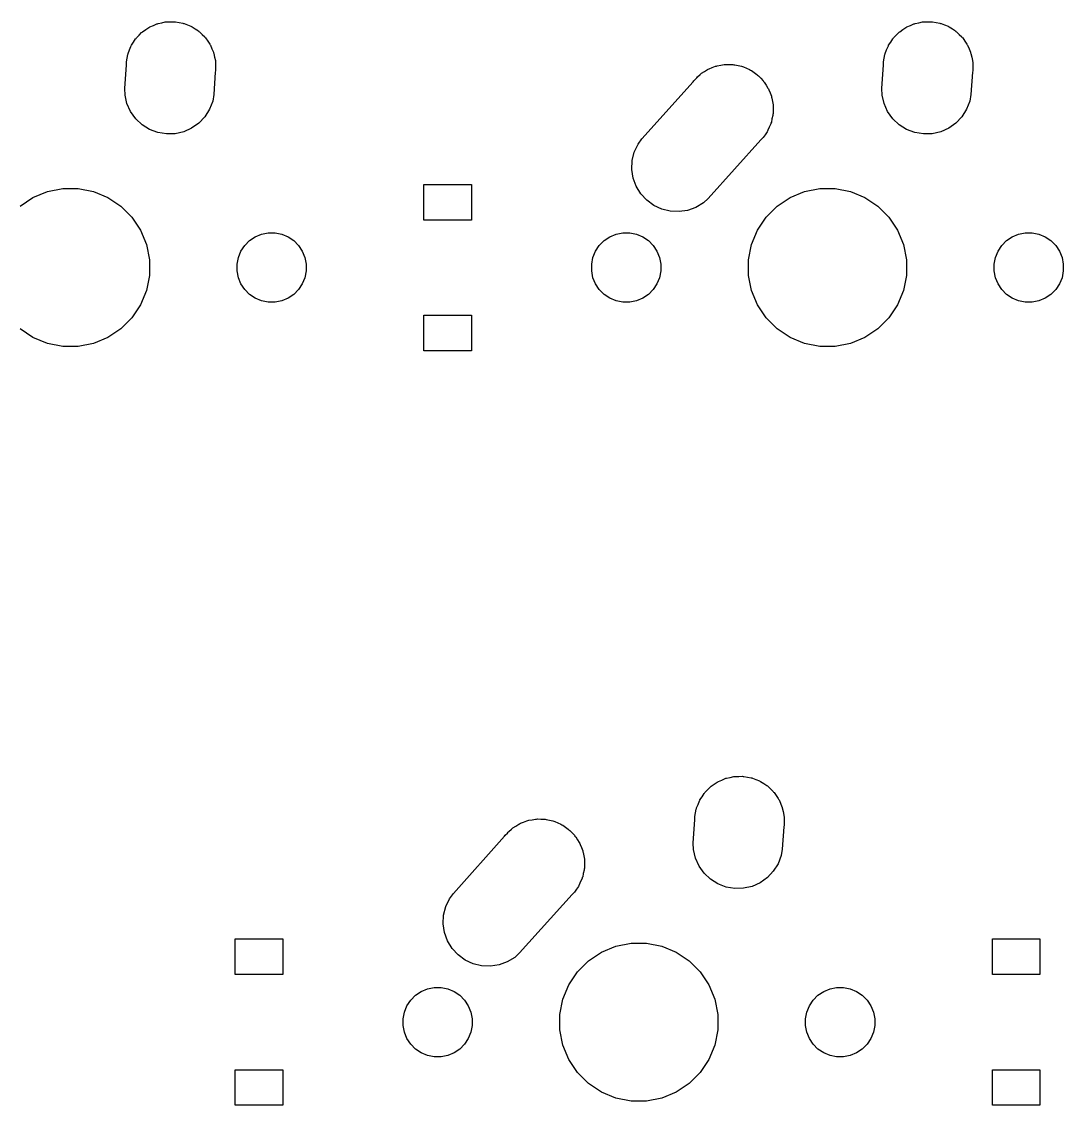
# Model space of a CAD drawing. Extents: x -26.1 to -7.5, y -7.6 to -2.3.
# Drawn here: x -19.703 to -18.668, y -4.303 to -3.226 of the extents above; entities that cross this region are included whole.
import ezdxf

# ---------------------------------------------------------------- set-up
doc = ezdxf.new("R2010")
doc.units = 0
doc.header["$MEASUREMENT"] = 0
doc.layers.add('BLACK', color=7, linetype='CONTINUOUS')

msp = doc.modelspace()

# ---------------------------------------------------------------- linework, layer by layer
at = {"layer": 'BLACK', "linetype": 'CONTINUOUS'}
for p, q in [((-19.5771, -3.23138), (-19.5765, -3.23111)), ((-19.5765, -3.23111), (-19.576, -3.23075)), ((-19.576, -3.23075), (-19.5725, -3.22933)), ((-19.5725, -3.22933), (-19.5692, -3.22781)), ((-19.5692, -3.22781), (-19.5685, -3.22766)), ((-19.5685, -3.22766), (-19.5679, -3.22741)), ((-19.5679, -3.22741), (-19.5643, -3.22669)), ((-19.5643, -3.22669), (-19.5607, -3.22586)), ((-19.5607, -3.22586), (-19.56, -3.22584)), ((-19.56, -3.22584), (-19.5594, -3.22571)), ((-19.5594, -3.22571), (-19.5556, -3.22571)), ((-19.5556, -3.22571), (-19.5519, -3.2256)), ((-19.5519, -3.2256), (-19.5513, -3.22571)), ((-19.5513, -3.22571), (-19.5506, -3.22571)), ((-19.5506, -3.22571), (-19.547, -3.22643)), ((-19.547, -3.22643), (-19.5433, -3.22705)), ((-19.5433, -3.22705), (-19.5427, -3.22728)), ((-19.5427, -3.22728), (-19.5421, -3.22741)), ((-19.5421, -3.22741), (-19.5386, -3.22883)), ((-19.5386, -3.22883), (-19.5352, -3.23015)), ((-19.5352, -3.23015), (-19.5346, -3.2305)), ((-19.5346, -3.2305), (-19.534, -3.23075)), ((-19.534, -3.23075), (-19.5309, -3.23281)), ((-18.8246, -3.23138), (-18.824, -3.23111)), ((-18.824, -3.23111), (-18.8235, -3.23075)), ((-18.8235, -3.23075), (-18.82, -3.22933)), ((-18.82, -3.22933), (-18.8167, -3.22781)), ((-18.8167, -3.22781), (-18.816, -3.22766)), ((-18.816, -3.22766), (-18.8154, -3.22741)), ((-18.8154, -3.22741), (-18.8118, -3.22669)), ((-18.8118, -3.22669), (-18.8082, -3.22586)), ((-18.8082, -3.22586), (-18.8075, -3.22584)), ((-18.8075, -3.22584), (-18.8069, -3.22571)), ((-18.8069, -3.22571), (-18.8031, -3.22571)), ((-18.8031, -3.22571), (-18.7994, -3.2256)), ((-18.7994, -3.2256), (-18.7988, -3.22571)), ((-18.7988, -3.22571), (-18.7981, -3.22571)), ((-18.7981, -3.22571), (-18.7945, -3.22643)), ((-18.7945, -3.22643), (-18.7908, -3.22705)), ((-18.7908, -3.22705), (-18.7902, -3.22728)), ((-18.7902, -3.22728), (-18.7896, -3.22741)), ((-18.7896, -3.22741), (-18.7861, -3.22883)), ((-18.7861, -3.22883), (-18.7827, -3.23015)), ((-18.7827, -3.23015), (-18.7821, -3.2305)), ((-18.7821, -3.2305), (-18.7815, -3.23075)), ((-18.7815, -3.23075), (-18.7784, -3.23281)), ((-19.5898, -3.24231), (-19.5894, -3.24177)), ((-19.5894, -3.24177), (-19.5868, -3.23914)), ((-19.5868, -3.23914), (-19.5842, -3.23644)), ((-19.5842, -3.23644), (-19.5837, -3.23606)), ((-19.5837, -3.23606), (-19.5832, -3.2356)), ((-19.5832, -3.2356), (-19.5801, -3.23353)), ((-19.5801, -3.23353), (-19.5771, -3.23138)), ((-19.5309, -3.23281), (-19.5278, -3.23478)), ((-19.5278, -3.23478), (-19.5273, -3.23523)), ((-19.5273, -3.23523), (-19.5268, -3.2356)), ((-19.5268, -3.2356), (-19.5241, -3.23822)), ((-19.5241, -3.23822), (-19.5214, -3.24077)), ((-19.5214, -3.24077), (-19.5211, -3.2413)), ((-19.5211, -3.2413), (-19.5206, -3.24177)), ((-19.5206, -3.24177), (-19.5185, -3.24485)), ((-18.8373, -3.24231), (-18.8369, -3.24177)), ((-18.8369, -3.24177), (-18.8343, -3.23914)), ((-18.8343, -3.23914), (-18.8317, -3.23644)), ((-18.8317, -3.23644), (-18.8312, -3.23606)), ((-18.8312, -3.23606), (-18.8307, -3.2356)), ((-18.8307, -3.2356), (-18.8276, -3.23353)), ((-18.8276, -3.23353), (-18.8246, -3.23138)), ((-18.7784, -3.23281), (-18.7753, -3.23478)), ((-18.7753, -3.23478), (-18.7748, -3.23523)), ((-18.7748, -3.23523), (-18.7743, -3.2356)), ((-18.7743, -3.2356), (-18.7716, -3.23822)), ((-18.7716, -3.23822), (-18.7689, -3.24077)), ((-18.7689, -3.24077), (-18.7686, -3.2413)), ((-18.7686, -3.2413), (-18.7681, -3.24177)), ((-18.7681, -3.24177), (-18.766, -3.24485)), ((-19.5962, -3.25365), (-19.5948, -3.25018)), ((-19.5948, -3.25018), (-19.5945, -3.24963)), ((-19.5945, -3.24963), (-19.5943, -3.24902)), ((-19.5943, -3.24902), (-19.5922, -3.24593)), ((-19.5922, -3.24593), (-19.5902, -3.24279)), ((-19.5902, -3.24279), (-19.5898, -3.24231)), ((-19.5185, -3.24485), (-19.5164, -3.24788)), ((-19.5164, -3.24788), (-19.5161, -3.24848)), ((-19.5161, -3.24848), (-19.5157, -3.24902)), ((-19.5157, -3.24902), (-19.5143, -3.25245)), ((-19.5143, -3.25245), (-19.5128, -3.25584)), ((-18.8437, -3.25365), (-18.8423, -3.25018)), ((-18.8423, -3.25018), (-18.842, -3.24963)), ((-18.842, -3.24963), (-18.8418, -3.24902)), ((-18.8418, -3.24902), (-18.8397, -3.24593)), ((-18.8397, -3.24593), (-18.8377, -3.24279)), ((-18.8377, -3.24279), (-18.8373, -3.24231)), ((-18.766, -3.24485), (-18.7639, -3.24788)), ((-18.7639, -3.24788), (-18.7636, -3.24848)), ((-18.7636, -3.24848), (-18.7632, -3.24902)), ((-18.7632, -3.24902), (-18.7618, -3.25245)), ((-18.7618, -3.25245), (-18.7603, -3.25584)), ((-19.5993, -3.26564), (-19.5986, -3.26199)), ((-19.5986, -3.26199), (-19.5979, -3.25833)), ((-19.5979, -3.25833), (-19.5977, -3.25772)), ((-19.5977, -3.25772), (-19.5976, -3.25708)), ((-19.5976, -3.25708), (-19.5962, -3.25365)), ((-19.5128, -3.25584), (-19.5127, -3.25648)), ((-19.5127, -3.25648), (-19.5124, -3.25708)), ((-19.5124, -3.25708), (-19.5117, -3.26072)), ((-19.5117, -3.26072), (-19.5109, -3.26434)), ((-18.8468, -3.26564), (-18.8461, -3.26199)), ((-18.8461, -3.26199), (-18.8454, -3.25833)), ((-18.8454, -3.25833), (-18.8452, -3.25772)), ((-18.8452, -3.25772), (-18.8451, -3.25708)), ((-18.8451, -3.25708), (-18.8437, -3.25365)), ((-18.7603, -3.25584), (-18.7602, -3.25648)), ((-18.7602, -3.25648), (-18.7599, -3.25708)), ((-18.7599, -3.25708), (-18.7592, -3.26072)), ((-18.7592, -3.26072), (-18.7584, -3.26434)), ((-19.6009, -3.29196), (-19.5993, -3.26848)), ((-19.5993, -3.26848), (-19.5993, -3.26564)), ((-19.5109, -3.26434), (-19.5108, -3.265)), ((-19.5108, -3.265), (-19.5107, -3.26564)), ((-19.5107, -3.26564), (-19.5107, -3.26935)), ((-19.5107, -3.26935), (-19.5107, -3.27088)), ((-19.5107, -3.27088), (-19.5107, -3.27153)), ((-19.5107, -3.27153), (-19.5107, -3.27436)), ((-19.0247, -3.27515), (-19.0219, -3.27327)), ((-19.0219, -3.27327), (-19.021, -3.27289)), ((-19.021, -3.27289), (-19.0202, -3.27238)), ((-19.0202, -3.27238), (-19.017, -3.27123)), ((-19.017, -3.27123), (-19.0138, -3.26993)), ((-19.0138, -3.26993), (-19.0129, -3.26974)), ((-19.0129, -3.26974), (-19.012, -3.2694)), ((-19.012, -3.2694), (-19.0086, -3.26889)), ((-19.0086, -3.26889), (-19.0053, -3.26823)), ((-19.0053, -3.26823), (-19.0043, -3.26823)), ((-19.0043, -3.26823), (-19.0033, -3.26808)), ((-19.0033, -3.26808), (-18.9999, -3.26823)), ((-18.9999, -3.26823), (-18.9966, -3.26823)), ((-18.9966, -3.26823), (-18.9956, -3.26842)), ((-18.9956, -3.26842), (-18.9946, -3.26846)), ((-18.9946, -3.26846), (-18.9913, -3.26927)), ((-18.9913, -3.26927), (-18.988, -3.26993)), ((-18.988, -3.26993), (-18.9871, -3.27031)), ((-18.9871, -3.27031), (-18.9861, -3.27054)), ((-18.9861, -3.27054), (-18.9831, -3.27197)), ((-18.9831, -3.27197), (-18.9799, -3.27327)), ((-18.9799, -3.27327), (-18.9791, -3.27382)), ((-18.9791, -3.27382), (-18.9782, -3.27423)), ((-18.9782, -3.27423), (-18.9755, -3.27624)), ((-18.8484, -3.29196), (-18.8468, -3.26848)), ((-18.8468, -3.26848), (-18.8468, -3.26564)), ((-18.7584, -3.26434), (-18.7583, -3.265)), ((-18.7583, -3.265), (-18.7582, -3.26564)), ((-18.7582, -3.26564), (-18.7582, -3.26935)), ((-18.7582, -3.26935), (-18.7582, -3.27088)), ((-18.7582, -3.27088), (-18.7582, -3.27153)), ((-18.7582, -3.27153), (-18.7582, -3.27436)), ((-19.511, -3.27587), (-19.5125, -3.29805)), ((-19.5107, -3.27436), (-19.511, -3.27587)), ((-19.036, -3.28529), (-19.0353, -3.28429)), ((-19.0353, -3.28429), (-19.0331, -3.28205)), ((-19.0331, -3.28205), (-19.0324, -3.28132)), ((-19.0324, -3.28132), (-19.0316, -3.28051)), ((-19.0316, -3.28051), (-19.0292, -3.27812)), ((-19.0292, -3.27812), (-19.0283, -3.27757)), ((-19.0283, -3.27757), (-19.0276, -3.27691)), ((-19.0276, -3.27691), (-19.0247, -3.27515)), ((-18.9755, -3.27624), (-18.9727, -3.27812)), ((-18.9727, -3.27812), (-18.972, -3.27881)), ((-18.972, -3.27881), (-18.9712, -3.27939)), ((-18.9712, -3.27939), (-18.9689, -3.28189)), ((-18.9689, -3.28189), (-18.9665, -3.28429)), ((-18.9665, -3.28429), (-18.966, -3.2851)), ((-18.7585, -3.27587), (-18.76, -3.29805)), ((-18.7582, -3.27436), (-18.7585, -3.27587)), ((-19.6007, -3.29849), (-19.6009, -3.29196)), ((-19.0869, -3.34204), (-19.036, -3.28529)), ((-18.966, -3.2851), (-18.9653, -3.28583)), ((-18.9653, -3.28583), (-18.9636, -3.28873)), ((-18.9636, -3.28873), (-18.9617, -3.29154)), ((-18.9617, -3.29154), (-18.9613, -3.29245)), ((-18.9613, -3.29245), (-18.9608, -3.29329)), ((-18.9608, -3.29329), (-18.9596, -3.29647)), ((-18.8482, -3.29849), (-18.8484, -3.29196)), ((-19.5988, -3.307), (-19.6007, -3.29849)), ((-19.5136, -3.3045), (-19.5167, -3.31265)), ((-19.5125, -3.29805), (-19.5136, -3.3045)), ((-18.9596, -3.29647), (-18.9583, -3.2996)), ((-18.9583, -3.2996), (-18.9581, -3.30056)), ((-18.9581, -3.30056), (-18.9578, -3.30149)), ((-18.9578, -3.30149), (-18.9573, -3.30484)), ((-18.9573, -3.30484), (-18.9566, -3.30816)), ((-18.8463, -3.307), (-18.8482, -3.29849)), ((-18.7611, -3.3045), (-18.7642, -3.31265)), ((-18.76, -3.29805), (-18.7611, -3.3045)), ((-19.5952, -3.31496), (-19.5988, -3.307)), ((-19.5901, -3.32207), (-19.5952, -3.31496)), ((-19.5167, -3.31265), (-19.5214, -3.32005)), ((-18.9566, -3.31688), (-18.9568, -3.31785)), ((-18.9566, -3.30816), (-18.9566, -3.30914)), ((-18.9566, -3.30914), (-18.9565, -3.31011)), ((-18.9565, -3.31011), (-18.9566, -3.3135)), ((-18.9566, -3.3135), (-18.9566, -3.31688)), ((-18.8427, -3.31496), (-18.8463, -3.307)), ((-18.8376, -3.32207), (-18.8427, -3.31496)), ((-18.7642, -3.31265), (-18.7689, -3.32005)), ((-19.5838, -3.32805), (-19.5901, -3.32207)), ((-19.5764, -3.33268), (-19.5838, -3.32805)), ((-19.5273, -3.3264), (-19.5345, -3.33145)), ((-19.5214, -3.32005), (-19.5273, -3.3264)), ((-18.9589, -3.3273), (-18.9604, -3.33037)), ((-18.9587, -3.32635), (-18.9589, -3.3273)), ((-18.9583, -3.32544), (-18.9587, -3.32635)), ((-18.9577, -3.32212), (-18.9583, -3.32544)), ((-18.9569, -3.31883), (-18.9577, -3.32212)), ((-18.9568, -3.31785), (-18.9569, -3.31883)), ((-18.8313, -3.32805), (-18.8376, -3.32207)), ((-18.8239, -3.33268), (-18.8313, -3.32805)), ((-18.7748, -3.3264), (-18.782, -3.33145)), ((-18.7689, -3.32005), (-18.7748, -3.3264)), ((-19.5682, -3.33578), (-19.5764, -3.33268)), ((-19.5596, -3.33723), (-19.5682, -3.33578)), ((-19.5509, -3.33698), (-19.5596, -3.33723)), ((-19.5424, -3.33503), (-19.5509, -3.33698)), ((-19.5345, -3.33145), (-19.5424, -3.33503)), ((-18.9646, -3.33794), (-18.9665, -3.34075)), ((-18.9626, -3.33521), (-18.9646, -3.33794)), ((-18.9622, -3.33432), (-18.9626, -3.33521)), ((-18.9617, -3.3335), (-18.9622, -3.33432)), ((-18.9604, -3.33037), (-18.9617, -3.3335)), ((-18.8157, -3.33578), (-18.8239, -3.33268)), ((-18.8071, -3.33723), (-18.8157, -3.33578)), ((-18.7984, -3.33698), (-18.8071, -3.33723)), ((-18.7899, -3.33503), (-18.7984, -3.33698)), ((-18.782, -3.33145), (-18.7899, -3.33503)), ((-19.0945, -3.35522), (-19.0908, -3.34731)), ((-19.0908, -3.34731), (-19.0869, -3.34204)), ((-18.9688, -3.34299), (-19.021, -3.4012)), ((-18.9665, -3.34075), (-18.9688, -3.34299)), ((-19.0966, -3.36369), (-19.0945, -3.35522)), ((-19.0969, -3.37241), (-19.0966, -3.36369)), ((-19.0956, -3.38103), (-19.0969, -3.37241)), ((-19.0926, -3.38923), (-19.0956, -3.38103)), ((-19.6779, -3.39452), (-19.6627, -3.3915)), ((-19.6627, -3.3915), (-19.6473, -3.3915)), ((-19.6473, -3.3915), (-19.6321, -3.39452)), ((-19.3036, -3.42276), (-19.3036, -3.38732)), ((-19.3036, -3.38732), (-19.2564, -3.38732)), ((-19.2564, -3.38732), (-19.2564, -3.42276)), ((-19.0881, -3.39669), (-19.0926, -3.38923)), ((-18.9254, -3.39452), (-18.9102, -3.3915)), ((-18.9102, -3.3915), (-18.8948, -3.3915)), ((-18.8948, -3.3915), (-18.8796, -3.39452)), ((-19.705, -3.40903), (-19.6922, -3.40043)), ((-19.6922, -3.40043), (-19.6779, -3.39452)), ((-19.6321, -3.39452), (-19.6178, -3.40043)), ((-19.6178, -3.40043), (-19.605, -3.40903)), ((-19.0822, -3.40313), (-19.0881, -3.39669)), ((-19.0752, -3.40829), (-19.0822, -3.40313)), ((-19.021, -3.4012), (-19.0258, -3.40561)), ((-18.9525, -3.40903), (-18.9397, -3.40043)), ((-18.9397, -3.40043), (-18.9254, -3.39452)), ((-18.8796, -3.39452), (-18.8653, -3.40043)), ((-18.8653, -3.40043), (-18.8525, -3.40903)), ((-19.605, -3.40903), (-19.594, -3.41996)), ((-19.0673, -3.41198), (-19.0752, -3.40829)), ((-19.0588, -3.41406), (-19.0673, -3.41198)), ((-19.0501, -3.41444), (-19.0588, -3.41406)), ((-19.0415, -3.41312), (-19.0501, -3.41444)), ((-19.0333, -3.41014), (-19.0415, -3.41312)), ((-19.0258, -3.40561), (-19.0333, -3.41014)), ((-18.9635, -3.41996), (-18.9525, -3.40903)), ((-18.8525, -3.40903), (-18.8415, -3.41996)), ((-19.594, -3.41996), (-19.5854, -3.43282)), ((-19.2564, -3.42276), (-19.3036, -3.42276)), ((-18.9721, -3.43282), (-18.9635, -3.41996)), ((-18.8415, -3.41996), (-18.8329, -3.43282)), ((-19.5854, -3.43282), (-19.5795, -3.4471)), ((-19.465, -3.43688), (-19.4584, -3.43555)), ((-19.4584, -3.43555), (-19.4516, -3.43555)), ((-19.4516, -3.43555), (-19.445, -3.43688)), ((-19.1125, -3.43688), (-19.1059, -3.43555)), ((-19.1059, -3.43555), (-19.0991, -3.43555)), ((-19.0991, -3.43555), (-19.0925, -3.43688)), ((-18.978, -3.4471), (-18.9721, -3.43282)), ((-18.8329, -3.43282), (-18.827, -3.4471)), ((-18.7125, -3.43688), (-18.7059, -3.43555)), ((-18.7059, -3.43555), (-18.6991, -3.43555)), ((-18.6991, -3.43555), (-18.6925, -3.43688)), ((-19.4818, -3.44804), (-19.477, -3.44324)), ((-19.477, -3.44324), (-19.4713, -3.43947)), ((-19.4713, -3.43947), (-19.465, -3.43688)), ((-19.445, -3.43688), (-19.4387, -3.43947)), ((-19.4387, -3.43947), (-19.433, -3.44324)), ((-19.433, -3.44324), (-19.4282, -3.44804)), ((-19.1293, -3.44804), (-19.1245, -3.44324)), ((-19.1245, -3.44324), (-19.1188, -3.43947)), ((-19.1188, -3.43947), (-19.1125, -3.43688)), ((-19.0925, -3.43688), (-19.0862, -3.43947)), ((-19.0862, -3.43947), (-19.0805, -3.44324)), ((-19.0805, -3.44324), (-19.0757, -3.44804)), ((-18.7293, -3.44804), (-18.7245, -3.44324)), ((-18.7245, -3.44324), (-18.7188, -3.43947)), ((-18.7188, -3.43947), (-18.7125, -3.43688)), ((-18.6925, -3.43688), (-18.6862, -3.43947)), ((-18.6862, -3.43947), (-18.6805, -3.44324)), ((-18.6805, -3.44324), (-18.6757, -3.44804)), ((-19.5795, -3.4471), (-19.5765, -3.46227)), ((-19.4881, -3.45995), (-19.4855, -3.45368)), ((-19.4855, -3.45368), (-19.4818, -3.44804)), ((-19.4282, -3.44804), (-19.4245, -3.45368)), ((-19.4245, -3.45368), (-19.4219, -3.45995)), ((-19.1356, -3.45995), (-19.133, -3.45368)), ((-19.133, -3.45368), (-19.1293, -3.44804)), ((-19.0757, -3.44804), (-19.072, -3.45368)), ((-19.072, -3.45368), (-19.0694, -3.45995)), ((-18.981, -3.46227), (-18.978, -3.4471)), ((-18.827, -3.4471), (-18.824, -3.46227)), ((-18.7356, -3.45995), (-18.733, -3.45368)), ((-18.733, -3.45368), (-18.7293, -3.44804)), ((-18.6757, -3.44804), (-18.672, -3.45368)), ((-18.672, -3.45368), (-18.6694, -3.45995)), ((-19.5765, -3.46227), (-19.5765, -3.47773)), ((-19.4894, -3.46661), (-19.4881, -3.45995)), ((-19.4894, -3.47339), (-19.4894, -3.46661)), ((-19.4219, -3.45995), (-19.4206, -3.46661)), ((-19.4206, -3.46661), (-19.4206, -3.47339)), ((-19.1369, -3.46661), (-19.1356, -3.45995)), ((-19.1369, -3.47339), (-19.1369, -3.46661)), ((-19.0694, -3.45995), (-19.0681, -3.46661)), ((-19.0681, -3.46661), (-19.0681, -3.47339)), ((-18.981, -3.47773), (-18.981, -3.46227)), ((-18.824, -3.46227), (-18.824, -3.47773)), ((-18.7369, -3.46661), (-18.7356, -3.45995)), ((-18.7369, -3.47339), (-18.7369, -3.46661)), ((-18.6694, -3.45995), (-18.6681, -3.46661)), ((-18.6681, -3.46661), (-18.6681, -3.47339)), ((-19.5765, -3.47773), (-19.5795, -3.4929)), ((-19.4881, -3.48005), (-19.4894, -3.47339)), ((-19.4206, -3.47339), (-19.4219, -3.48005)), ((-19.1356, -3.48005), (-19.1369, -3.47339)), ((-19.0681, -3.47339), (-19.0694, -3.48005)), ((-18.978, -3.4929), (-18.981, -3.47773)), ((-18.824, -3.47773), (-18.827, -3.4929)), ((-18.7356, -3.48005), (-18.7369, -3.47339)), ((-18.6681, -3.47339), (-18.6694, -3.48005)), ((-19.4855, -3.48632), (-19.4881, -3.48005)), ((-19.4818, -3.49196), (-19.4855, -3.48632)), ((-19.4245, -3.48632), (-19.4282, -3.49196)), ((-19.4219, -3.48005), (-19.4245, -3.48632)), ((-19.133, -3.48632), (-19.1356, -3.48005)), ((-19.1293, -3.49196), (-19.133, -3.48632)), ((-19.072, -3.48632), (-19.0757, -3.49196)), ((-19.0694, -3.48005), (-19.072, -3.48632)), ((-18.733, -3.48632), (-18.7356, -3.48005)), ((-18.7293, -3.49196), (-18.733, -3.48632)), ((-18.672, -3.48632), (-18.6757, -3.49196)), ((-18.6694, -3.48005), (-18.672, -3.48632)), ((-19.5795, -3.4929), (-19.5854, -3.50718)), ((-19.477, -3.49676), (-19.4818, -3.49196)), ((-19.4713, -3.50053), (-19.477, -3.49676)), ((-19.433, -3.49676), (-19.4387, -3.50053)), ((-19.4282, -3.49196), (-19.433, -3.49676)), ((-19.1245, -3.49676), (-19.1293, -3.49196)), ((-19.1188, -3.50053), (-19.1245, -3.49676)), ((-19.0805, -3.49676), (-19.0862, -3.50053)), ((-19.0757, -3.49196), (-19.0805, -3.49676)), ((-18.9721, -3.50718), (-18.978, -3.4929)), ((-18.827, -3.4929), (-18.8329, -3.50718)), ((-18.7245, -3.49676), (-18.7293, -3.49196)), ((-18.7188, -3.50053), (-18.7245, -3.49676)), ((-18.6805, -3.49676), (-18.6862, -3.50053)), ((-18.6757, -3.49196), (-18.6805, -3.49676)), ((-19.5854, -3.50718), (-19.594, -3.52004)), ((-19.465, -3.50312), (-19.4713, -3.50053)), ((-19.4584, -3.50445), (-19.465, -3.50312)), ((-19.4516, -3.50445), (-19.4584, -3.50445)), ((-19.445, -3.50312), (-19.4516, -3.50445)), ((-19.4387, -3.50053), (-19.445, -3.50312)), ((-19.1125, -3.50312), (-19.1188, -3.50053)), ((-19.1059, -3.50445), (-19.1125, -3.50312)), ((-19.0991, -3.50445), (-19.1059, -3.50445)), ((-19.0925, -3.50312), (-19.0991, -3.50445)), ((-19.0862, -3.50053), (-19.0925, -3.50312)), ((-18.9635, -3.52004), (-18.9721, -3.50718)), ((-18.8329, -3.50718), (-18.8415, -3.52004)), ((-18.7125, -3.50312), (-18.7188, -3.50053)), ((-18.7059, -3.50445), (-18.7125, -3.50312)), ((-18.6991, -3.50445), (-18.7059, -3.50445)), ((-18.6925, -3.50312), (-18.6991, -3.50445)), ((-18.6862, -3.50053), (-18.6925, -3.50312)), ((-19.594, -3.52004), (-19.605, -3.53097)), ((-19.3036, -3.55268), (-19.3036, -3.51724)), ((-19.3036, -3.51724), (-19.2564, -3.51724)), ((-19.2564, -3.51724), (-19.2564, -3.55268)), ((-18.9525, -3.53097), (-18.9635, -3.52004)), ((-18.8415, -3.52004), (-18.8525, -3.53097)), ((-19.6922, -3.53957), (-19.705, -3.53097)), ((-19.605, -3.53097), (-19.6178, -3.53957)), ((-18.9397, -3.53957), (-18.9525, -3.53097)), ((-18.8525, -3.53097), (-18.8653, -3.53957)), ((-19.6779, -3.54548), (-19.6922, -3.53957)), ((-19.6178, -3.53957), (-19.6321, -3.54548)), ((-18.9254, -3.54548), (-18.9397, -3.53957)), ((-18.8653, -3.53957), (-18.8796, -3.54548)), ((-19.6627, -3.5485), (-19.6779, -3.54548)), ((-19.6473, -3.5485), (-19.6627, -3.5485)), ((-19.6321, -3.54548), (-19.6473, -3.5485)), ((-19.2564, -3.55268), (-19.3036, -3.55268)), ((-18.9102, -3.5485), (-18.9254, -3.54548)), ((-18.8948, -3.5485), (-18.9102, -3.5485)), ((-18.8796, -3.54548), (-18.8948, -3.5485)), ((-19.0182, -3.9856), (-19.0151, -3.98353)), ((-19.0151, -3.98353), (-19.0121, -3.98138)), ((-19.0121, -3.98138), (-19.0115, -3.98111)), ((-19.0115, -3.98111), (-19.011, -3.98075)), ((-19.011, -3.98075), (-19.0075, -3.97933)), ((-19.0075, -3.97933), (-19.0042, -3.97781)), ((-19.0042, -3.97781), (-19.0035, -3.97766)), ((-19.0035, -3.97766), (-19.0029, -3.97741)), ((-19.0029, -3.97741), (-18.9993, -3.97669)), ((-18.9993, -3.97669), (-18.9957, -3.97586)), ((-18.9957, -3.97586), (-18.995, -3.97584)), ((-18.995, -3.97584), (-18.9944, -3.97571)), ((-18.9944, -3.97571), (-18.9906, -3.97571)), ((-18.9906, -3.97571), (-18.9869, -3.9756)), ((-18.9869, -3.9756), (-18.9863, -3.97571)), ((-18.9863, -3.97571), (-18.9856, -3.97571)), ((-18.9856, -3.97571), (-18.982, -3.97643)), ((-18.982, -3.97643), (-18.9783, -3.97705)), ((-18.9783, -3.97705), (-18.9777, -3.97728)), ((-18.9777, -3.97728), (-18.9771, -3.97741)), ((-18.9771, -3.97741), (-18.9736, -3.97883)), ((-18.9736, -3.97883), (-18.9702, -3.98015)), ((-18.9702, -3.98015), (-18.9696, -3.9805)), ((-18.9696, -3.9805), (-18.969, -3.98075)), ((-18.969, -3.98075), (-18.9659, -3.98281)), ((-18.9659, -3.98281), (-18.9628, -3.98478)), ((-18.9628, -3.98478), (-18.9623, -3.98523)), ((-19.0293, -3.99902), (-19.0272, -3.99593)), ((-19.0272, -3.99593), (-19.0252, -3.99279)), ((-19.0252, -3.99279), (-19.0248, -3.99231)), ((-19.0248, -3.99231), (-19.0244, -3.99177)), ((-19.0244, -3.99177), (-19.0218, -3.98914)), ((-19.0218, -3.98914), (-19.0192, -3.98644)), ((-19.0192, -3.98644), (-19.0187, -3.98606)), ((-19.0187, -3.98606), (-19.0182, -3.9856)), ((-18.9623, -3.98523), (-18.9618, -3.9856)), ((-18.9618, -3.9856), (-18.9591, -3.98822)), ((-18.9591, -3.98822), (-18.9564, -3.99077)), ((-18.9564, -3.99077), (-18.9561, -3.9913)), ((-18.9561, -3.9913), (-18.9556, -3.99177)), ((-18.9556, -3.99177), (-18.9535, -3.99485)), ((-18.9535, -3.99485), (-18.9514, -3.99788)), ((-19.0326, -4.00708), (-19.0312, -4.00365)), ((-19.0312, -4.00365), (-19.0298, -4.00018)), ((-19.0298, -4.00018), (-19.0295, -3.99963)), ((-19.0295, -3.99963), (-19.0293, -3.99902)), ((-18.9514, -3.99788), (-18.9511, -3.99848)), ((-18.9511, -3.99848), (-18.9507, -3.99902)), ((-18.9507, -3.99902), (-18.9493, -4.00245)), ((-18.9493, -4.00245), (-18.9478, -4.00584)), ((-18.9478, -4.00584), (-18.9477, -4.00648)), ((-18.9477, -4.00648), (-18.9474, -4.00708)), ((-19.0343, -4.01564), (-19.0336, -4.01199)), ((-19.0343, -4.01847), (-19.0343, -4.01564)), ((-19.0336, -4.01199), (-19.0329, -4.00833)), ((-19.0329, -4.00833), (-19.0327, -4.00772)), ((-19.0327, -4.00772), (-19.0326, -4.00708)), ((-18.9474, -4.00708), (-18.9467, -4.01072)), ((-18.9467, -4.01072), (-18.9459, -4.01434)), ((-18.9459, -4.01434), (-18.9458, -4.015)), ((-18.9458, -4.015), (-18.9457, -4.01564)), ((-18.9457, -4.01564), (-18.9457, -4.01935)), ((-19.2191, -4.03051), (-19.2167, -4.02812)), ((-19.2167, -4.02812), (-19.2158, -4.02757)), ((-19.2158, -4.02757), (-19.2151, -4.02691)), ((-19.2151, -4.02691), (-19.2122, -4.02515)), ((-19.2122, -4.02515), (-19.2094, -4.02327)), ((-19.2094, -4.02327), (-19.2085, -4.02289)), ((-19.2085, -4.02289), (-19.2077, -4.02238)), ((-19.2077, -4.02238), (-19.2045, -4.02123)), ((-19.2045, -4.02123), (-19.2013, -4.01993)), ((-19.2013, -4.01993), (-19.2004, -4.01974)), ((-19.2004, -4.01974), (-19.1995, -4.0194)), ((-19.1995, -4.0194), (-19.1961, -4.01889)), ((-19.1961, -4.01889), (-19.1928, -4.01823)), ((-19.1928, -4.01823), (-19.1918, -4.01823)), ((-19.1918, -4.01823), (-19.1908, -4.01808)), ((-19.1908, -4.01808), (-19.1874, -4.01823)), ((-19.1874, -4.01823), (-19.1841, -4.01823)), ((-19.1841, -4.01823), (-19.1831, -4.01842)), ((-19.1831, -4.01842), (-19.1821, -4.01846)), ((-19.1821, -4.01846), (-19.1788, -4.01927)), ((-19.1788, -4.01927), (-19.1755, -4.01993)), ((-19.1755, -4.01993), (-19.1746, -4.02031)), ((-19.1746, -4.02031), (-19.1736, -4.02054)), ((-19.1736, -4.02054), (-19.1706, -4.02197)), ((-19.1706, -4.02197), (-19.1674, -4.02327)), ((-19.1674, -4.02327), (-19.1666, -4.02382)), ((-19.1666, -4.02382), (-19.1657, -4.02423)), ((-19.1657, -4.02423), (-19.163, -4.02624)), ((-19.163, -4.02624), (-19.1602, -4.02812)), ((-19.1602, -4.02812), (-19.1595, -4.02881)), ((-19.0359, -4.04196), (-19.0343, -4.01847)), ((-18.946, -4.02587), (-18.9475, -4.04805)), ((-18.9457, -4.02436), (-18.946, -4.02587)), ((-18.9457, -4.01935), (-18.9457, -4.02088)), ((-18.9457, -4.02088), (-18.9457, -4.02153)), ((-18.9457, -4.02153), (-18.9457, -4.02436)), ((-19.2744, -4.09204), (-19.2235, -4.03529)), ((-19.2235, -4.03529), (-19.2228, -4.03429)), ((-19.2228, -4.03429), (-19.2206, -4.03205)), ((-19.2206, -4.03205), (-19.2199, -4.03132)), ((-19.2199, -4.03132), (-19.2191, -4.03051)), ((-19.1595, -4.02881), (-19.1587, -4.02939)), ((-19.1587, -4.02939), (-19.1564, -4.03189)), ((-19.1564, -4.03189), (-19.154, -4.03429)), ((-19.154, -4.03429), (-19.1535, -4.0351)), ((-19.1535, -4.0351), (-19.1528, -4.03583)), ((-19.1528, -4.03583), (-19.1511, -4.03873)), ((-19.1511, -4.03873), (-19.1492, -4.04154)), ((-19.1492, -4.04154), (-19.1488, -4.04245)), ((-19.1488, -4.04245), (-19.1483, -4.04329)), ((-19.1483, -4.04329), (-19.1471, -4.04647)), ((-19.1471, -4.04647), (-19.1458, -4.0496)), ((-19.1458, -4.0496), (-19.1456, -4.05056)), ((-19.0357, -4.04849), (-19.0359, -4.04196)), ((-19.0338, -4.057), (-19.0357, -4.04849)), ((-18.9475, -4.04805), (-18.9486, -4.0545)), ((-19.1456, -4.05056), (-19.1453, -4.05149)), ((-19.1453, -4.05149), (-19.1448, -4.05484)), ((-19.1448, -4.05484), (-19.1441, -4.05816)), ((-19.1441, -4.05816), (-19.1441, -4.05914)), ((-19.1441, -4.05914), (-19.144, -4.06011)), ((-19.144, -4.06011), (-19.1441, -4.0635)), ((-19.0302, -4.06496), (-19.0338, -4.057)), ((-18.9486, -4.0545), (-18.9517, -4.06265)), ((-19.1444, -4.06883), (-19.1452, -4.07212)), ((-19.1443, -4.06785), (-19.1444, -4.06883)), ((-19.1441, -4.06688), (-19.1443, -4.06785)), ((-19.1441, -4.0635), (-19.1441, -4.06688)), ((-19.0251, -4.07207), (-19.0302, -4.06496)), ((-18.9564, -4.07005), (-18.9623, -4.0764)), ((-18.9517, -4.06265), (-18.9564, -4.07005)), ((-19.1479, -4.08037), (-19.1492, -4.0835)), ((-19.1464, -4.0773), (-19.1479, -4.08037)), ((-19.1462, -4.07635), (-19.1464, -4.0773)), ((-19.1458, -4.07544), (-19.1462, -4.07635)), ((-19.1452, -4.07212), (-19.1458, -4.07544)), ((-19.0188, -4.07805), (-19.0251, -4.07207)), ((-19.0114, -4.08268), (-19.0188, -4.07805)), ((-18.9695, -4.08145), (-18.9774, -4.08503)), ((-18.9623, -4.0764), (-18.9695, -4.08145)), ((-19.2783, -4.09731), (-19.2744, -4.09204)), ((-19.154, -4.09075), (-19.1563, -4.09299)), ((-19.1521, -4.08794), (-19.154, -4.09075)), ((-19.1501, -4.08521), (-19.1521, -4.08794)), ((-19.1497, -4.08432), (-19.1501, -4.08521)), ((-19.1492, -4.0835), (-19.1497, -4.08432)), ((-19.0032, -4.08578), (-19.0114, -4.08268)), ((-18.9946, -4.08723), (-19.0032, -4.08578)), ((-18.9859, -4.08698), (-18.9946, -4.08723)), ((-18.9774, -4.08503), (-18.9859, -4.08698)), ((-19.282, -4.10522), (-19.2783, -4.09731)), ((-19.1563, -4.09299), (-19.2085, -4.1512)), ((-19.2844, -4.12241), (-19.2841, -4.11369)), ((-19.2841, -4.11369), (-19.282, -4.10522)), ((-19.2831, -4.13103), (-19.2844, -4.12241)), ((-19.2801, -4.13923), (-19.2831, -4.13103)), ((-19.4911, -4.17276), (-19.4911, -4.13732)), ((-19.4911, -4.13732), (-19.4439, -4.13732)), ((-19.4439, -4.13732), (-19.4439, -4.17276)), ((-19.2756, -4.14669), (-19.2801, -4.13923)), ((-19.2697, -4.15313), (-19.2756, -4.14669)), ((-19.1272, -4.15043), (-19.1129, -4.14452)), ((-19.1129, -4.14452), (-19.0977, -4.1415)), ((-19.0977, -4.1415), (-19.0823, -4.1415)), ((-19.0823, -4.1415), (-19.0671, -4.14452)), ((-19.0671, -4.14452), (-19.0528, -4.15043)), ((-18.7386, -4.17276), (-18.7386, -4.13732)), ((-18.7386, -4.13732), (-18.6914, -4.13732)), ((-18.6914, -4.13732), (-18.6914, -4.17276)), ((-19.2627, -4.15829), (-19.2697, -4.15313)), ((-19.2133, -4.15561), (-19.2208, -4.16014)), ((-19.2085, -4.1512), (-19.2133, -4.15561)), ((-19.14, -4.15903), (-19.1272, -4.15043)), ((-19.0528, -4.15043), (-19.04, -4.15903)), ((-19.2548, -4.16198), (-19.2627, -4.15829)), ((-19.2463, -4.16406), (-19.2548, -4.16198)), ((-19.2376, -4.16444), (-19.2463, -4.16406)), ((-19.229, -4.16312), (-19.2376, -4.16444)), ((-19.2208, -4.16014), (-19.229, -4.16312)), ((-19.151, -4.16996), (-19.14, -4.15903)), ((-19.04, -4.15903), (-19.029, -4.16996)), ((-19.4439, -4.17276), (-19.4911, -4.17276)), ((-19.1596, -4.18282), (-19.151, -4.16996)), ((-19.029, -4.16996), (-19.0204, -4.18282)), ((-18.6914, -4.17276), (-18.7386, -4.17276)), ((-19.312, -4.19324), (-19.3063, -4.18947)), ((-19.3063, -4.18947), (-19.3, -4.18688)), ((-19.3, -4.18688), (-19.2934, -4.18555)), ((-19.2934, -4.18555), (-19.2866, -4.18555)), ((-19.2866, -4.18555), (-19.28, -4.18688)), ((-19.28, -4.18688), (-19.2737, -4.18947)), ((-19.2737, -4.18947), (-19.268, -4.19324)), ((-19.1655, -4.1971), (-19.1596, -4.18282)), ((-19.0204, -4.18282), (-19.0145, -4.1971)), ((-18.912, -4.19324), (-18.9063, -4.18947)), ((-18.9063, -4.18947), (-18.9, -4.18688)), ((-18.9, -4.18688), (-18.8934, -4.18555)), ((-18.8934, -4.18555), (-18.8866, -4.18555)), ((-18.8866, -4.18555), (-18.88, -4.18688)), ((-18.88, -4.18688), (-18.8737, -4.18947)), ((-18.8737, -4.18947), (-18.868, -4.19324)), ((-19.3205, -4.20368), (-19.3168, -4.19804)), ((-19.3168, -4.19804), (-19.312, -4.19324)), ((-19.268, -4.19324), (-19.2632, -4.19804)), ((-19.2632, -4.19804), (-19.2595, -4.20368)), ((-19.1685, -4.21227), (-19.1655, -4.1971)), ((-19.0145, -4.1971), (-19.0115, -4.21227)), ((-18.9205, -4.20368), (-18.9168, -4.19804)), ((-18.9168, -4.19804), (-18.912, -4.19324)), ((-18.868, -4.19324), (-18.8632, -4.19804)), ((-18.8632, -4.19804), (-18.8595, -4.20368)), ((-19.3244, -4.21661), (-19.3231, -4.20995)), ((-19.3231, -4.20995), (-19.3205, -4.20368)), ((-19.2595, -4.20368), (-19.2569, -4.20995)), ((-19.2569, -4.20995), (-19.2556, -4.21661)), ((-18.9244, -4.21661), (-18.9231, -4.20995)), ((-18.9231, -4.20995), (-18.9205, -4.20368)), ((-18.8595, -4.20368), (-18.8569, -4.20995)), ((-18.8569, -4.20995), (-18.8556, -4.21661)), ((-19.3244, -4.22339), (-19.3244, -4.21661)), ((-19.2556, -4.21661), (-19.2556, -4.22339)), ((-19.1685, -4.22773), (-19.1685, -4.21227)), ((-19.0115, -4.21227), (-19.0115, -4.22773)), ((-18.9244, -4.22339), (-18.9244, -4.21661)), ((-18.8556, -4.21661), (-18.8556, -4.22339)), ((-19.3231, -4.23005), (-19.3244, -4.22339)), ((-19.3205, -4.23632), (-19.3231, -4.23005)), ((-19.2569, -4.23005), (-19.2595, -4.23632)), ((-19.2556, -4.22339), (-19.2569, -4.23005)), ((-19.1655, -4.2429), (-19.1685, -4.22773)), ((-19.0115, -4.22773), (-19.0145, -4.2429)), ((-18.9231, -4.23005), (-18.9244, -4.22339)), ((-18.9205, -4.23632), (-18.9231, -4.23005)), ((-18.8569, -4.23005), (-18.8595, -4.23632)), ((-18.8556, -4.22339), (-18.8569, -4.23005)), ((-19.3168, -4.24196), (-19.3205, -4.23632)), ((-19.312, -4.24676), (-19.3168, -4.24196)), ((-19.2632, -4.24196), (-19.268, -4.24676)), ((-19.2595, -4.23632), (-19.2632, -4.24196)), ((-19.1596, -4.25718), (-19.1655, -4.2429)), ((-19.0145, -4.2429), (-19.0204, -4.25718)), ((-18.9168, -4.24196), (-18.9205, -4.23632)), ((-18.912, -4.24676), (-18.9168, -4.24196)), ((-18.8632, -4.24196), (-18.868, -4.24676)), ((-18.8595, -4.23632), (-18.8632, -4.24196)), ((-19.3063, -4.25053), (-19.312, -4.24676)), ((-19.3, -4.25312), (-19.3063, -4.25053)), ((-19.2934, -4.25445), (-19.3, -4.25312)), ((-19.2866, -4.25445), (-19.2934, -4.25445)), ((-19.28, -4.25312), (-19.2866, -4.25445)), ((-19.2737, -4.25053), (-19.28, -4.25312)), ((-19.268, -4.24676), (-19.2737, -4.25053)), ((-18.9063, -4.25053), (-18.912, -4.24676)), ((-18.9, -4.25312), (-18.9063, -4.25053)), ((-18.8934, -4.25445), (-18.9, -4.25312)), ((-18.8866, -4.25445), (-18.8934, -4.25445)), ((-18.88, -4.25312), (-18.8866, -4.25445)), ((-18.8737, -4.25053), (-18.88, -4.25312)), ((-18.868, -4.24676), (-18.8737, -4.25053)), ((-19.151, -4.27004), (-19.1596, -4.25718)), ((-19.0204, -4.25718), (-19.029, -4.27004)), ((-19.4911, -4.30268), (-19.4911, -4.26724)), ((-19.4911, -4.26724), (-19.4439, -4.26724)), ((-19.4439, -4.26724), (-19.4439, -4.30268)), ((-19.14, -4.28097), (-19.151, -4.27004)), ((-19.029, -4.27004), (-19.04, -4.28097)), ((-18.7386, -4.30268), (-18.7386, -4.26724)), ((-18.7386, -4.26724), (-18.6914, -4.26724)), ((-18.6914, -4.26724), (-18.6914, -4.30268)), ((-19.1272, -4.28957), (-19.14, -4.28097)), ((-19.04, -4.28097), (-19.0528, -4.28957)), ((-19.1129, -4.29548), (-19.1272, -4.28957)), ((-19.0977, -4.2985), (-19.1129, -4.29548)), ((-19.0671, -4.29548), (-19.0823, -4.2985)), ((-19.0528, -4.28957), (-19.0671, -4.29548)), ((-19.4439, -4.30268), (-19.4911, -4.30268)), ((-19.0823, -4.2985), (-19.0977, -4.2985)), ((-18.6914, -4.30268), (-18.7386, -4.30268))]:
    msp.add_line(p, q, dxfattribs=at)

doc.saveas('drawing.dxf')
